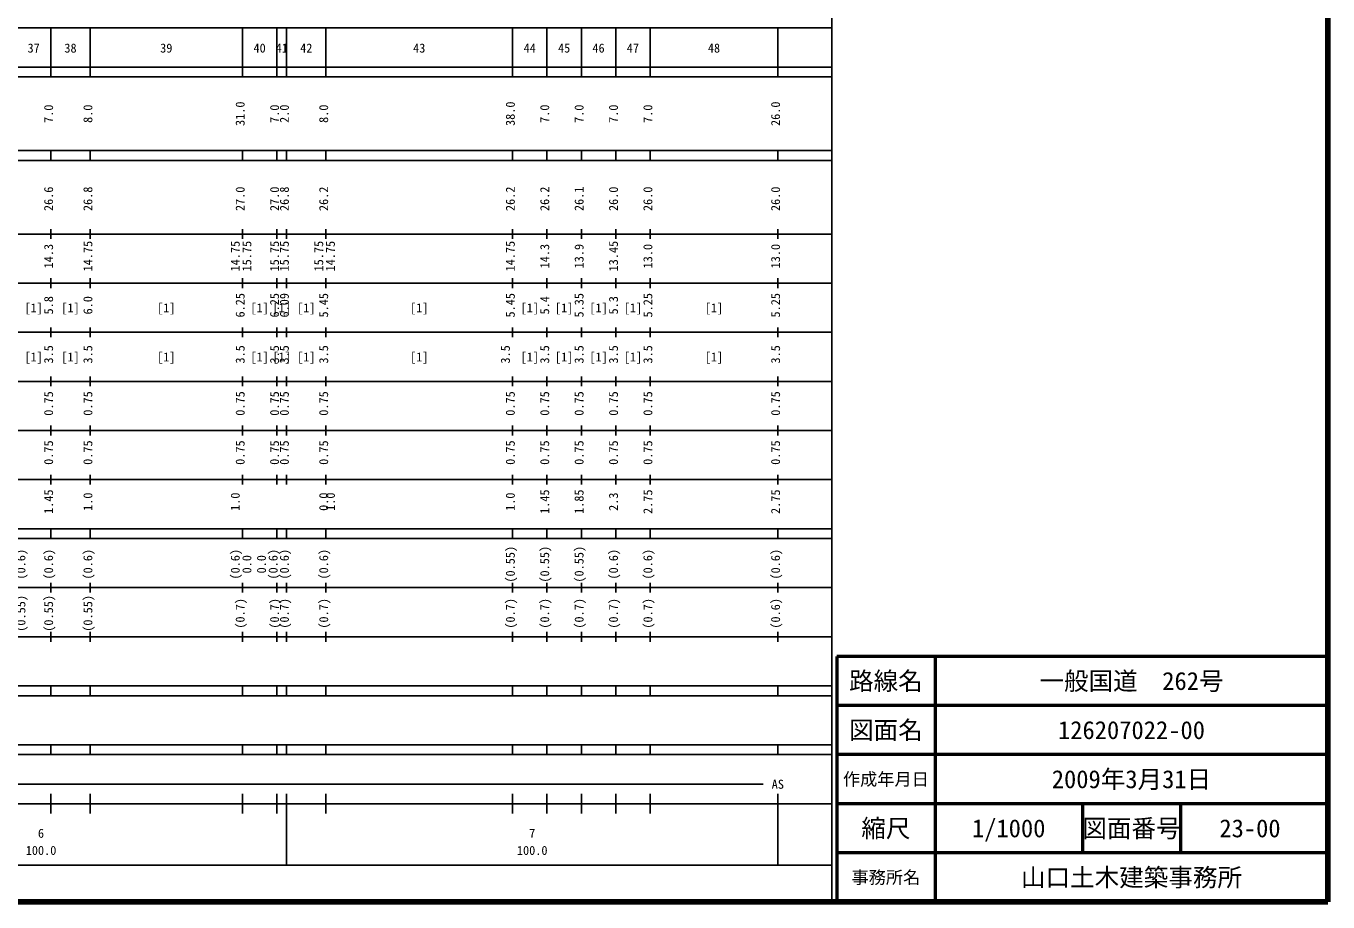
# Model space of a CAD drawing. Units: millimetres, scale not verified. Extents: x 40000 to 680000, y 20000 to 380000.
# Drawn here: x 414950 to 680000, y 20000 to 198357 of the extents above; entities that cross this region are included whole.
import ezdxf
from ezdxf.enums import TextEntityAlignment as Align

# ---------------------------------------------------------------- set-up
doc = ezdxf.new("R2010")
doc.units = ezdxf.units.MM
doc.header["$LTSCALE"] = 1000
for name, color, linetype, lineweight in [('M-TTL', 2, 'Continuous', 140), ('M-TTL-BAND', 7, 'Continuous', 25), ('M-TTL-FRAM', 2, 'Continuous', 50), ('M-TTL-LINE', 7, 'Continuous', 50)]:
    doc.layers.add(name, color=color, linetype=linetype, lineweight=lineweight)
doc.layers.add('M-TTL-TXT', color=7, linetype='Continuous')
doc.styles.add('ＭＳ ゴシック', font='')
doc.styles.get('ＭＳ ゴシック').set_extended_font_data('MS Gothic')

msp = doc.modelspace()

# ---------------------------------------------------------------- linework, layer by layer
at = {"layer": 'M-TTL'}
for p, q in [((680000, 20000), (680000, 380000)), ((40000, 20000), (680000, 20000))]:
    msp.add_line(p, q, dxfattribs=at)
at = {"layer": 'M-TTL-BAND'}
for p, q in [((579000, 20000), (579000, 370000)), ((68000, 198000), (579000, 198000)), ((420000, 188000), (420000, 198000)), ((428000, 188000), (428000, 198000)), ((459000, 188000), (459000, 198000)), ((466000, 188000), (466000, 198000)), ((468000, 188000), (468000, 198000)), ((476000, 188000), (476000, 198000)), ((514000, 188000), (514000, 198000)), ((521000, 188000), (521000, 198000)), ((528000, 188000), (528000, 198000)), ((535000, 188000), (535000, 198000)), ((542000, 188000), (542000, 198000)), ((568000, 188000), (568000, 198000)), ((40000, 190000), (579000, 190000)), ((40000, 188000), (579000, 188000)), ((40000, 173000), (579000, 173000)), ((420000, 171000), (420000, 173000)), ((428000, 171000), (428000, 173000)), ((459000, 171000), (459000, 173000)), ((466000, 171000), (466000, 173000)), ((468000, 171000), (468000, 173000)), ((476000, 171000), (476000, 173000)), ((514000, 171000), (514000, 173000)), ((521000, 171000), (521000, 173000)), ((528000, 171000), (528000, 173000)), ((535000, 171000), (535000, 173000)), ((542000, 171000), (542000, 173000)), ((568000, 171000), (568000, 173000)), ((40000, 171000), (579000, 171000)), ((420000, 155000), (420000, 157000)), ((428000, 155000), (428000, 157000)), ((459000, 155000), (459000, 157000)), ((466000, 155000), (466000, 157000)), ((468000, 155000), (468000, 157000)), ((476000, 155000), (476000, 157000)), ((514000, 155000), (514000, 157000)), ((521000, 155000), (521000, 157000)), ((528000, 155000), (528000, 157000)), ((535000, 155000), (535000, 157000)), ((542000, 155000), (542000, 157000)), ((568000, 155000), (568000, 157000)), ((40000, 156000), (579000, 156000)), ((46000, 146000), (579000, 146000)), ((420000, 145000), (420000, 147000)), ((428000, 145000), (428000, 147000)), ((459000, 145000), (459000, 147000)), ((466000, 145000), (466000, 147000)), ((468000, 145000), (468000, 147000)), ((476000, 145000), (476000, 147000)), ((514000, 145000), (514000, 147000)), ((521000, 145000), (521000, 147000)), ((528000, 145000), (528000, 147000)), ((535000, 145000), (535000, 147000)), ((542000, 145000), (542000, 147000)), ((568000, 145000), (568000, 147000)), ((52000, 136000), (579000, 136000)), ((420000, 135000), (420000, 137000)), ((428000, 135000), (428000, 137000)), ((459000, 135000), (459000, 137000)), ((466000, 135000), (466000, 137000)), ((468000, 135000), (468000, 137000)), ((476000, 135000), (476000, 137000)), ((514000, 135000), (514000, 137000)), ((521000, 135000), (521000, 137000)), ((528000, 135000), (528000, 137000)), ((535000, 135000), (535000, 137000)), ((542000, 135000), (542000, 137000)), ((568000, 135000), (568000, 137000)), ((46000, 126000), (579000, 126000)), ((420000, 125000), (420000, 127000)), ((428000, 125000), (428000, 127000)), ((459000, 125000), (459000, 127000)), ((466000, 125000), (466000, 127000)), ((468000, 125000), (468000, 127000)), ((476000, 125000), (476000, 127000)), ((514000, 125000), (514000, 127000)), ((521000, 125000), (521000, 127000)), ((528000, 125000), (528000, 127000)), ((535000, 125000), (535000, 127000)), ((542000, 125000), (542000, 127000)), ((568000, 125000), (568000, 127000)), ((420000, 115000), (420000, 117000)), ((428000, 115000), (428000, 117000)), ((459000, 115000), (459000, 117000)), ((466000, 115000), (466000, 117000)), ((468000, 115000), (468000, 117000)), ((476000, 115000), (476000, 117000)), ((514000, 115000), (514000, 117000)), ((521000, 115000), (521000, 117000)), ((528000, 115000), (528000, 117000)), ((535000, 115000), (535000, 117000)), ((542000, 115000), (542000, 117000)), ((568000, 115000), (568000, 117000)), ((52000, 116000), (579000, 116000)), ((420000, 105000), (420000, 107000)), ((428000, 105000), (428000, 107000)), ((459000, 105000), (459000, 107000)), ((466000, 105000), (466000, 107000)), ((468000, 105000), (468000, 107000)), ((476000, 105000), (476000, 107000)), ((514000, 105000), (514000, 107000)), ((521000, 105000), (521000, 107000)), ((528000, 105000), (528000, 107000)), ((535000, 105000), (535000, 107000)), ((542000, 105000), (542000, 107000)), ((568000, 105000), (568000, 107000)), ((46000, 106000), (579000, 106000)), ((40000, 96000), (579000, 96000)), ((420000, 94000), (420000, 96000)), ((428000, 94000), (428000, 96000)), ((459000, 94000), (459000, 96000)), ((466000, 94000), (466000, 96000)), ((468000, 94000), (468000, 96000)), ((476000, 94000), (476000, 96000)), ((514000, 94000), (514000, 96000)), ((521000, 94000), (521000, 96000)), ((528000, 94000), (528000, 96000)), ((535000, 94000), (535000, 96000)), ((542000, 94000), (542000, 96000)), ((568000, 94000), (568000, 96000)), ((40000, 94000), (579000, 94000)), ((420000, 83000), (420000, 85000)), ((428000, 83000), (428000, 85000)), ((459000, 83000), (459000, 85000)), ((466000, 83000), (466000, 85000)), ((468000, 83000), (468000, 85000)), ((476000, 83000), (476000, 85000)), ((514000, 83000), (514000, 85000)), ((521000, 83000), (521000, 85000)), ((528000, 83000), (528000, 85000)), ((535000, 83000), (535000, 85000)), ((542000, 83000), (542000, 85000)), ((568000, 83000), (568000, 85000)), ((49000, 84000), (579000, 84000)), ((420000, 73000), (420000, 75000)), ((428000, 73000), (428000, 75000)), ((459000, 73000), (459000, 75000)), ((466000, 73000), (466000, 75000)), ((468000, 73000), (468000, 75000)), ((476000, 73000), (476000, 75000)), ((514000, 73000), (514000, 75000)), ((521000, 73000), (521000, 75000)), ((528000, 73000), (528000, 75000)), ((535000, 73000), (535000, 75000)), ((542000, 73000), (542000, 75000)), ((568000, 73000), (568000, 75000)), ((40000, 74000), (579000, 74000)), ((40000, 64000), (579000, 64000)), ((420000, 62000), (420000, 64000)), ((428000, 62000), (428000, 64000)), ((459000, 62000), (459000, 64000)), ((466000, 62000), (466000, 64000)), ((468000, 62000), (468000, 64000)), ((476000, 62000), (476000, 64000)), ((514000, 62000), (514000, 64000)), ((521000, 62000), (521000, 64000)), ((528000, 62000), (528000, 64000)), ((535000, 62000), (535000, 64000)), ((542000, 62000), (542000, 64000)), ((568000, 62000), (568000, 64000)), ((40000, 62000), (579000, 62000)), ((40000, 52000), (579000, 52000)), ((420000, 50000), (420000, 52000)), ((428000, 50000), (428000, 52000)), ((459000, 50000), (459000, 52000)), ((466000, 50000), (466000, 52000)), ((468000, 50000), (468000, 52000)), ((476000, 50000), (476000, 52000)), ((514000, 50000), (514000, 52000)), ((521000, 50000), (521000, 52000)), ((528000, 50000), (528000, 52000)), ((535000, 50000), (535000, 52000)), ((542000, 50000), (542000, 52000)), ((568000, 50000), (568000, 52000)), ((40000, 50000), (579000, 50000)), ((71000, 44000), (565000, 44000)), ((40000, 40000), (579000, 40000)), ((420000, 38000), (420000, 42000)), ((428000, 38000), (428000, 42000)), ((459000, 38000), (459000, 42000)), ((466000, 38000), (466000, 42000)), ((468000, 27500), (468000, 42000)), ((476000, 38000), (476000, 42000)), ((514000, 38000), (514000, 42000)), ((521000, 38000), (521000, 42000)), ((528000, 38000), (528000, 42000)), ((535000, 38000), (535000, 42000)), ((542000, 38000), (542000, 42000)), ((568000, 27500), (568000, 42000)), ((68000, 27500), (579000, 27500))]:
    msp.add_line(p, q, dxfattribs=at)
at = {"layer": 'M-TTL-FRAM'}
for p, q in [((680000, 70000), (580000, 70000)), ((580000, 70000), (580000, 20000))]:
    msp.add_line(p, q, dxfattribs=at)
at = {"layer": 'M-TTL-LINE'}
for p, q in [((600000, 70000), (600000, 20000)), ((680000, 60000), (580000, 60000)), ((680000, 50000), (580000, 50000)), ((680000, 40000), (580000, 40000)), ((630000, 40000), (630000, 30000)), ((650000, 40000), (650000, 30000)), ((680000, 30000), (580000, 30000))]:
    msp.add_line(p, q, dxfattribs=at)

# ---------------------------------------------------------------- texts
at = {"layer": 'M-TTL-BAND', "style": 'ＭＳ ゴシック'}
for s, p in [('37', (416500, 192405)), ('38', (424000, 192405)), ('39', (443500, 192405)), ('40', (462500, 192405)), ('41', (467000, 192405)), ('42', (472000, 192405)), ('43', (495000, 192405)), ('44', (517500, 192405)), ('45', (524500, 192405)), ('46', (531500, 192405)), ('47', (538500, 192405)), ('48', (555000, 192405)), ('[1]', (416500, 139500)), ('[1]', (424000, 139500)), ('[1]', (443500, 139500)), ('[1]', (462500, 139500)), ('[1]', (467000, 139500)), ('[1]', (472000, 139500)), ('[1]', (495000, 139500)), ('[1]', (517500, 139500)), ('[1]', (524500, 139500)), ('[1]', (531500, 139500)), ('[1]', (538500, 139500)), ('[1]', (555000, 139500)), ('[1]', (416500, 129500)), ('[1]', (424000, 129500)), ('[1]', (443500, 129500)), ('[1]', (462500, 129500)), ('[1]', (467000, 129500)), ('[1]', (472000, 129500)), ('[1]', (495000, 129500)), ('[1]', (517500, 129500)), ('[1]', (524500, 129500)), ('[1]', (531500, 129500)), ('[1]', (538500, 129500)), ('[1]', (555000, 129500)), ('AS', (568000, 42500)), ('6', (418000, 32523)), ('7', (518000, 32523)), ('100.0', (418000, 29033)), ('100.0', (518000, 29033))]:
    msp.add_text(s, height=1833, dxfattribs=at).set_placement(p, align=Align.BOTTOM_CENTER)
for s, p in [('7.0', (421000, 180500)), ('8.0', (429000, 180500)), ('31.0', (460000, 180500)), ('7.0', (467000, 180500)), ('2.0', (469000, 180500)), ('8.0', (477000, 180500)), ('38.0', (515000, 180500)), ('7.0', (522000, 180500)), ('7.0', (529000, 180500)), ('7.0', (536000, 180500)), ('7.0', (543000, 180500)), ('26.0', (569000, 180500)), ('26.6', (421000, 163174)), ('26.8', (429000, 163174)), ('27.0', (460000, 163174)), ('27.0', (467000, 163174)), ('26.8', (469000, 163174)), ('26.2', (477000, 163174)), ('26.2', (515000, 163174)), ('26.2', (522000, 163174)), ('26.1', (529000, 163174)), ('26.0', (536000, 163174)), ('26.0', (543000, 163174)), ('26.0', (569000, 163174)), ('14.3', (421000, 151500)), ('14.75', (429000, 151500)), ('14.75', (459000, 151500)), ('15.75', (461370, 151500)), ('15.75', (467000, 151500)), ('15.75', (469000, 151500)), ('15.75', (476000, 151500)), ('14.75', (478370, 151500)), ('14.75', (515000, 151500)), ('14.3', (522000, 151500)), ('13.9', (529000, 151500)), ('13.45', (536000, 151500)), ('13.0', (543000, 151500)), ('13.0', (569000, 151500)), ('5.8', (421000, 141500)), ('6.0', (429000, 141500)), ('6.25', (460000, 141500)), ('6.25', (467000, 141500)), ('6.09', (469000, 141500)), ('5.45', (477000, 141500)), ('5.45', (515000, 141500)), ('5.4', (522000, 141500)), ('5.35', (529000, 141500)), ('5.3', (536000, 141500)), ('5.25', (543000, 141500)), ('5.25', (569000, 141500)), ('3.5', (421000, 131500)), ('3.5', (429000, 131500)), ('3.5', (460000, 131500)), ('3.5', (467000, 131500)), ('3.5', (469000, 131500)), ('3.5', (477000, 131500)), ('3.5', (514000, 131500)), ('3.5', (522000, 131500)), ('3.5', (529000, 131500)), ('3.5', (536000, 131500)), ('3.5', (543000, 131500)), ('3.5', (569000, 131500)), ('0.75', (421000, 121500)), ('0.75', (429000, 121500)), ('0.75', (460000, 121500)), ('0.75', (467000, 121500)), ('0.75', (469000, 121500)), ('0.75', (477000, 121500)), ('0.75', (515000, 121500)), ('0.75', (522000, 121500)), ('0.75', (529000, 121500)), ('0.75', (536000, 121500)), ('0.75', (543000, 121500)), ('0.75', (569000, 121500)), ('0.75', (421000, 111500)), ('0.75', (429000, 111500)), ('0.75', (460000, 111500)), ('0.75', (467000, 111500)), ('0.75', (469000, 111500)), ('0.75', (477000, 111500)), ('0.75', (515000, 111500)), ('0.75', (522000, 111500)), ('0.75', (529000, 111500)), ('0.75', (536000, 111500)), ('0.75', (543000, 111500)), ('0.75', (569000, 111500)), ('1.45', (421000, 101500)), ('1.45', (522000, 101500)), ('1.85', (529000, 101500)), ('2.75', (543000, 101500)), ('2.75', (569000, 101500)), ('1.0', (429000, 101500)), ('1.0', (459000, 101500)), ('0.0', (477000, 101500)), ('1.0', (478370, 101500)), ('1.0', (515000, 101500)), ('2.3', (536000, 101500)), ('(0.6)', (415370, 88764)), ('(0.6)', (421000, 88764)), ('(0.6)', (429000, 88764)), ('(0.6)', (459000, 88764)), ('0.0', (461370, 88764)), ('0.0', (464340, 88764)), ('(0.6)', (466710, 88764)), ('(0.6)', (469000, 88764)), ('(0.6)', (477000, 88764)), ('(0.55)', (515000, 88764)), ('(0.55)', (522000, 88764)), ('(0.55)', (529000, 88764)), ('(0.6)', (536000, 88764)), ('(0.6)', (543000, 88764)), ('(0.6)', (569000, 88764)), ('(0.55)', (415370, 78764)), ('(0.55)', (421000, 78764)), ('(0.55)', (429000, 78764)), ('(0.7)', (460000, 78764)), ('(0.7)', (467000, 78764)), ('(0.7)', (469000, 78764)), ('(0.7)', (477000, 78764)), ('(0.7)', (515000, 78764)), ('(0.7)', (522000, 78764)), ('(0.7)', (529000, 78764)), ('(0.7)', (536000, 78764)), ('(0.7)', (543000, 78764)), ('(0.6)', (569000, 78764))]:
    msp.add_text(s, height=1833, rotation=90, dxfattribs=at).set_placement(p, align=Align.BOTTOM_CENTER)
at = {"layer": 'M-TTL-TXT', "style": 'ＭＳ ゴシック'}
for s, height, p in [('路線名', 3666, (590000, 65000)), ('路線名', 3666, (590000, 65000)), ('一般国道\u3000262号', 3666, (640000, 65000)), ('図面名', 3666, (590000, 55000)), ('図面名', 3666, (590000, 55000)), ('126207022-00', 3666, (640000, 55000)), ('作成年月日', 2566, (590000, 45000)), ('作成年月日', 2566, (590000, 45000)), ('2009年3月31日', 3666, (640000, 45000)), ('縮尺', 3666, (590000, 35000)), ('縮尺', 3666, (590000, 35000)), ('1/1000', 3666, (615000, 35000)), ('図面番号', 3666, (640000, 35000)), ('図面番号', 3666, (640000, 35000)), ('23-00', 3666, (664125, 35000)), ('事務所名', 2566, (590000, 25000)), ('事務所名', 2566, (590000, 25000)), ('山口土木建築事務所', 3666, (640000, 25000))]:
    msp.add_text(s, height=height, dxfattribs=at).set_placement(p, align=Align.MIDDLE_CENTER)

doc.saveas('drawing.dxf')
